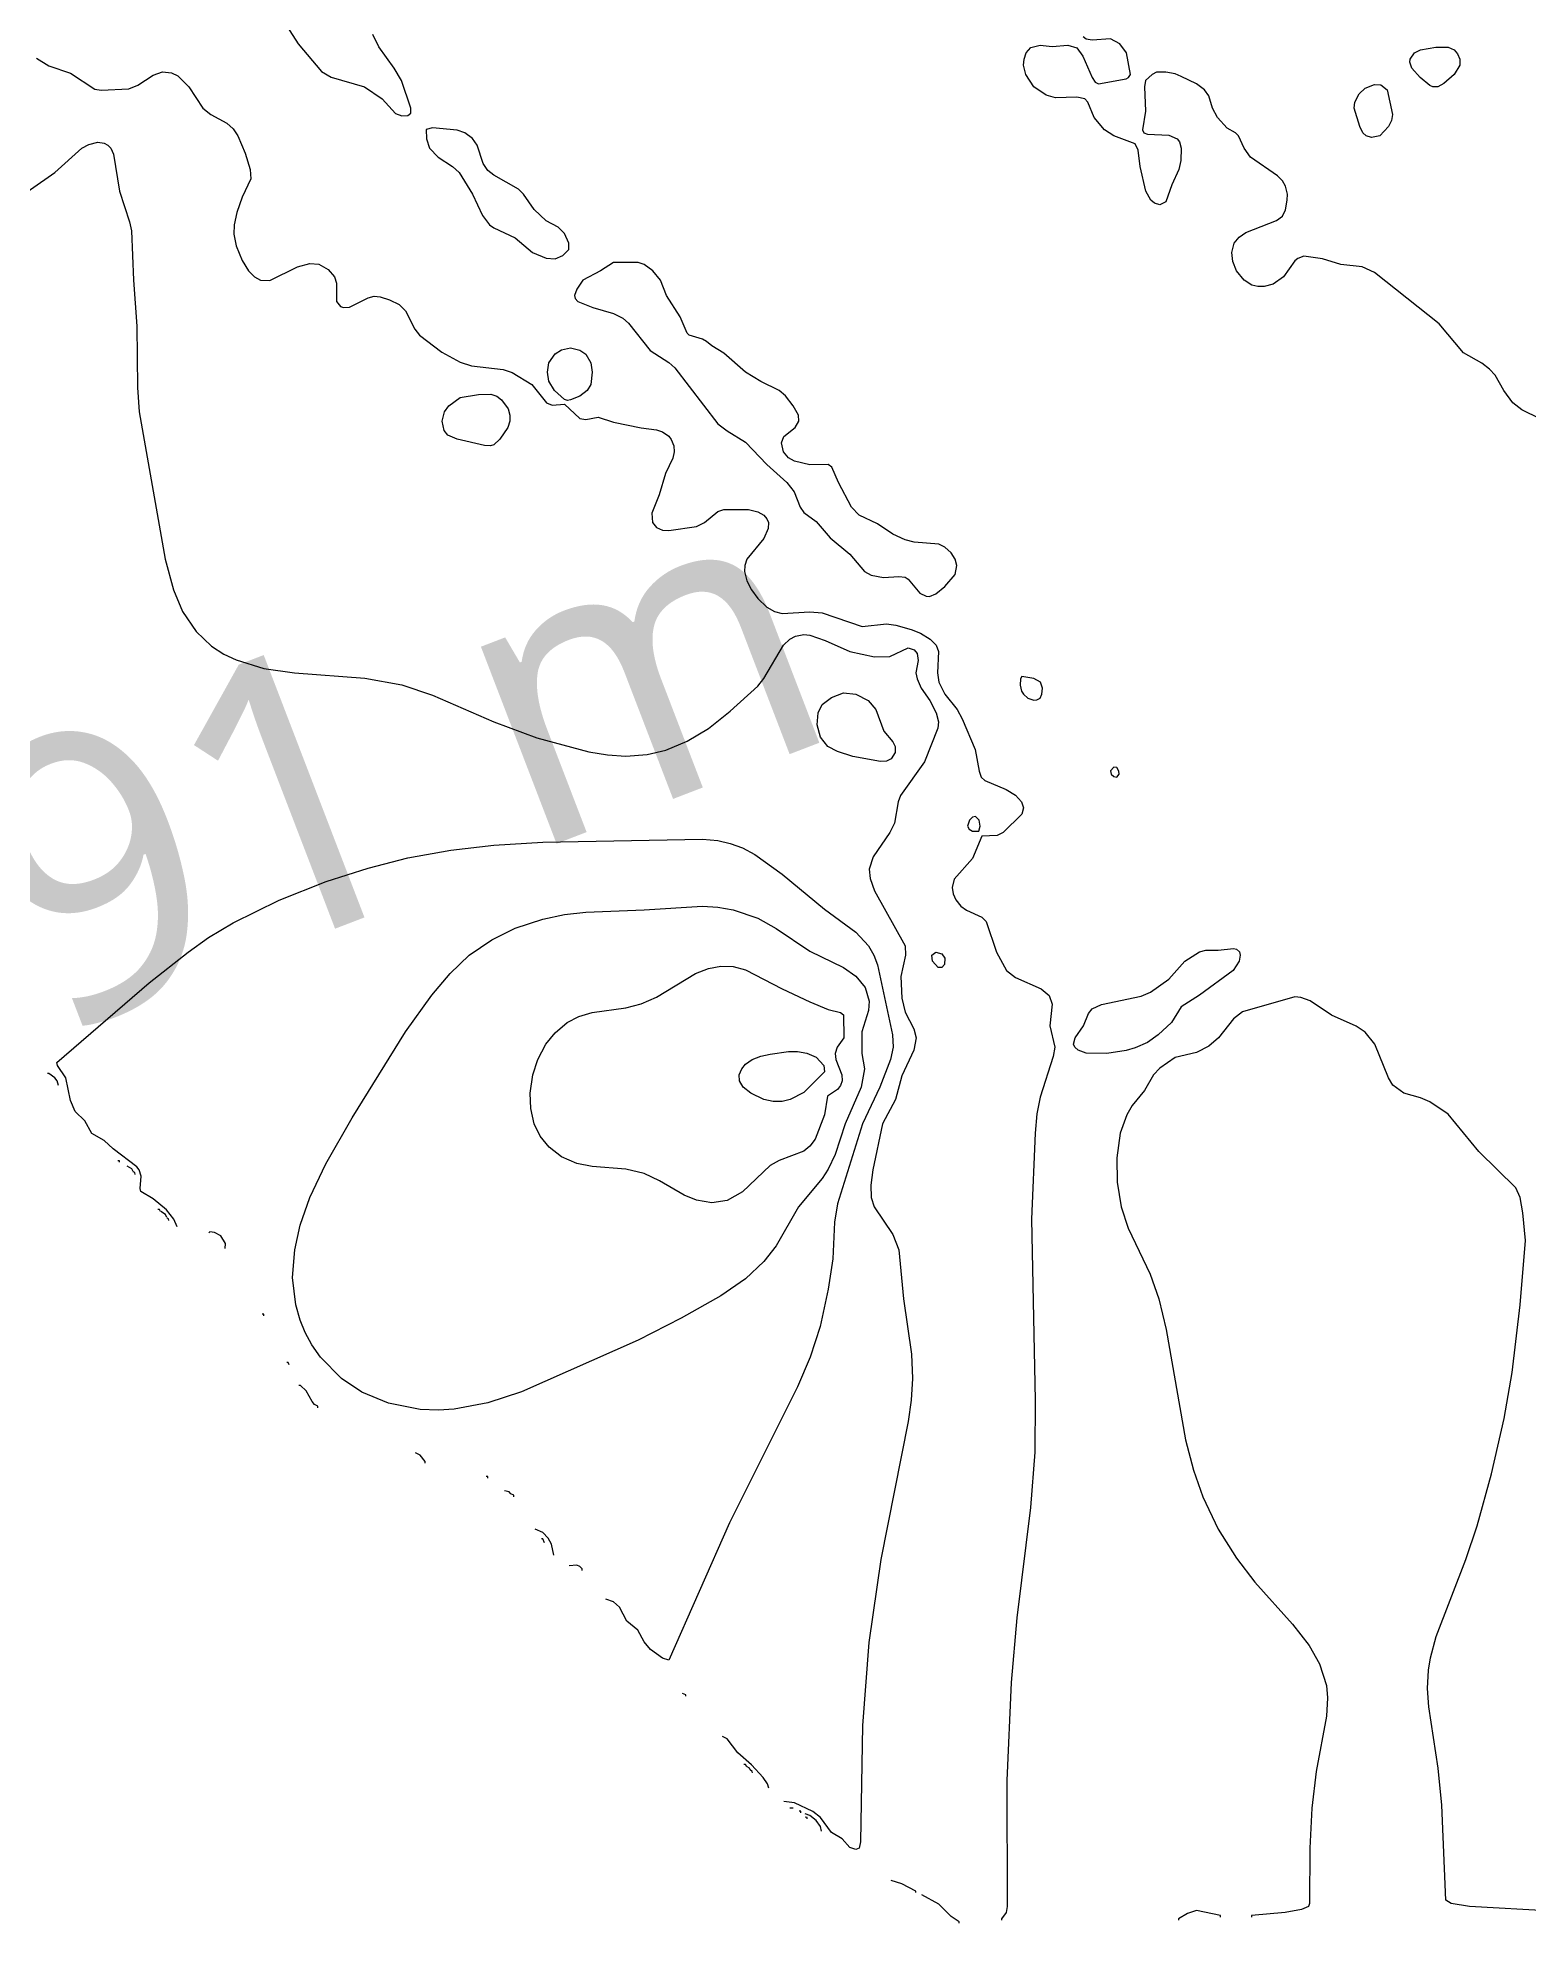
# Model space of a CAD drawing. Extents: x 474277 to 475042, y 254928 to 255625.
# Drawn here: x 474694.77 to 474732.02, y 254927.71 to 254974.83 of the extents above; entities that cross this region are included whole.
import ezdxf

# ---------------------------------------------------------------- set-up
doc = ezdxf.new("R2010")
doc.units = 0
doc.header["$MEASUREMENT"] = 0
doc.layers.add('BaseMapV2_DTM_export_MonNov09090547073261 — entities', color=1, linetype='CONTINUOUS')
doc.styles.get("Standard").update_dxf_attribs({"font": 'romans.shx'})

msp = doc.modelspace()

# ---------------------------------------------------------------- linework, layer by layer
at = {"layer": 'BaseMapV2_DTM_export_MonNov09090547073261 — entities', "color": 15, "linetype": 'Continuous', "true_color": 0xb7484b}
for points in [[(474700.792, 254975.445, 90.25), (474701.285, 254974.678, 90.25), (474701.862, 254973.988, 90.25), (474702.106, 254973.84, 90.25), (474702.938, 254973.604, 90.25), (474703.378, 254973.298, 90.25), (474703.717, 254972.936, 90.25), (474703.87, 254972.881, 90.25), (474704.023, 254972.889, 90.25)], [(474704.023, 254972.889, 90.25), (474704.1, 254972.943, 90.25), (474704.096, 254973.068, 90.25), (474703.864, 254973.758, 90.25), (474703.683, 254974.064, 90.25), (474703.3, 254974.601, 90.25), (474703.144, 254974.908, 90.25)], [(474732.317, 254965.302, 90.5), (474731.857, 254965.53, 90.5), (474731.634, 254965.707, 90.5), (474731.404, 254966.013, 90.5), (474731.191, 254966.397, 90.5), (474731.045, 254966.55, 90.5), (474730.86, 254966.699, 90.5), (474730.4, 254966.955, 90.5), (474729.787, 254967.682, 90.5), (474728.176, 254968.963, 90.5), (474727.87, 254969.102, 90.5), (474727.333, 254969.162, 90.5), (474726.873, 254969.308, 90.5), (474726.413, 254969.374, 90.5), (474726.259, 254969.316, 90.5), (474726.183, 254969.25, 90.5), (474725.905, 254968.85, 90.5), (474725.646, 254968.672, 90.5), (474725.416, 254968.611, 90.5), (474725.263, 254968.609, 90.5), (474725.109, 254968.646, 90.5), (474724.92, 254968.774, 90.5), (474724.731, 254969.004, 90.5), (474724.633, 254969.234, 90.5), (474724.61, 254969.464, 90.5), (474724.669, 254969.694, 90.5), (474724.791, 254969.847, 90.5), (474724.956, 254969.962, 90.5), (474725.723, 254970.264, 90.5), (474725.876, 254970.374, 90.5), (474725.953, 254970.532, 90.5), (474725.997, 254970.767, 90.5), (474725.998, 254970.921, 90.5), (474725.953, 254971.118, 90.5), (474725.876, 254971.254, 90.5), (474725.753, 254971.381, 90.5), (474725.078, 254971.841, 90.5), (474724.921, 254972.071, 90.5), (474724.778, 254972.378, 90.5), (474724.701, 254972.454, 90.5), (474724.496, 254972.571, 90.5), (474724.256, 254972.838, 90.5), (474724.124, 254973.068, 90.5), (474724.037, 254973.374, 90.5), (474723.928, 254973.528, 90.5), (474723.729, 254973.677, 90.5), (474723.346, 254973.863, 90.5), (474723.192, 254973.925, 90.5), (474722.962, 254973.969, 90.5), (474722.732, 254973.966, 90.5), (474722.619, 254973.911, 90.5), (474722.455, 254973.758, 90.5), (474722.426, 254973.604, 90.5), (474722.453, 254972.991, 90.5), (474722.379, 254972.531, 90.5), (474722.408, 254972.454, 90.5), (474722.502, 254972.415, 90.5), (474723.039, 254972.392, 90.5), (474723.242, 254972.301, 90.5), (474723.301, 254972.224, 90.5), (474723.344, 254972.071, 90.5), (474723.335, 254971.764, 90.5), (474723.289, 254971.534, 90.5), (474723.112, 254971.151, 90.5), (474722.962, 254970.727, 90.5), (474722.809, 254970.651, 90.5), (474722.677, 254970.691, 90.5), (474722.583, 254970.767, 90.5), (474722.459, 254970.997, 90.5), (474722.318, 254971.611, 90.5), (474722.272, 254972.02, 90.5), (474722.196, 254972.176, 90.5), (474721.659, 254972.375, 90.5), (474721.429, 254972.527, 90.5), (474721.172, 254972.838, 90.5), (474721.01, 254973.221, 90.5), (474720.94, 254973.298, 90.5), (474720.739, 254973.342, 90.5), (474720.202, 254973.323, 90.5), (474719.972, 254973.392, 90.5), (474719.661, 254973.604, 90.5), (474719.461, 254973.911, 90.5), (474719.408, 254974.141, 90.5), (474719.421, 254974.294, 90.5), (474719.474, 254974.448, 90.5), (474719.589, 254974.583, 90.5), (474719.819, 254974.642, 90.5), (474720.125, 254974.611, 90.5), (474720.509, 254974.641, 90.5), (474720.739, 254974.579, 90.5), (474720.884, 254974.371, 90.5), (474721.122, 254973.832, 90.5), (474721.199, 254973.721, 90.5), (474721.276, 254973.678, 90.5), (474721.966, 254973.805, 90.5), (474722.031, 254973.834, 90.5), (474722.077, 254973.911, 90.5), (474721.981, 254974.448, 90.5), (474721.814, 254974.678, 90.5), (474721.582, 254974.798, 90.5), (474721.122, 254974.769, 90.5), (474720.969, 254974.796, 90.5), (474720.892, 254974.853, 90.5)], [(474729.754, 254973.604, 90.75), (474729.633, 254973.602, 90.75), (474729.557, 254973.633, 90.75), (474729.318, 254973.834, 90.75), (474729.111, 254974.064, 90.75), (474729.057, 254974.218, 90.75), (474729.066, 254974.294, 90.75), (474729.175, 254974.448, 90.75), (474729.327, 254974.526, 90.75), (474729.71, 254974.595, 90.75), (474730.017, 254974.597, 90.75), (474730.163, 254974.525, 90.75), (474730.247, 254974.428, 90.75), (474730.306, 254974.294, 90.75), (474730.309, 254974.141, 90.75), (474730.165, 254973.911, 90.75), (474729.909, 254973.681, 90.75), (474729.754, 254973.604, 90.75)], [(474694.746, 254974.319, 90.5), (474695.052, 254974.13, 90.5), (474695.589, 254973.947, 90.5), (474696.202, 254973.54, 90.5), (474696.356, 254973.522, 90.5), (474697.046, 254973.55, 90.5), (474697.276, 254973.645, 90.5), (474697.659, 254973.892, 90.5), (474697.889, 254973.976, 90.5), (474698.119, 254973.953, 90.5), (474698.273, 254973.877, 90.5), (474698.546, 254973.604, 90.5), (474698.897, 254973.068, 90.5), (474699.095, 254972.914, 90.5), (474699.499, 254972.693, 90.5), (474699.653, 254972.554, 90.5), (474699.773, 254972.378, 90.5), (474699.96, 254971.947, 90.5), (474700.08, 254971.534, 90.5), (474700.095, 254971.304, 90.5), (474699.883, 254970.844, 90.5), (474699.752, 254970.461, 90.5), (474699.682, 254970.154, 90.5), (474699.672, 254969.924, 90.5), (474699.73, 254969.631, 90.5), (474699.883, 254969.262, 90.5), (474700.036, 254969.007, 90.5), (474700.19, 254968.852, 90.5), (474700.343, 254968.771, 90.5), (474700.573, 254968.766, 90.5), (474701.263, 254969.107, 90.5), (474701.57, 254969.189, 90.5), (474701.8, 254969.171, 90.5), (474702.03, 254969.035, 90.5), (474702.193, 254968.85, 90.5), (474702.237, 254968.697, 90.5), (474702.242, 254968.237, 90.5), (474702.337, 254968.115, 90.5), (474702.413, 254968.087, 90.5), (474702.567, 254968.1, 90.5), (474703.027, 254968.332, 90.5), (474703.18, 254968.37, 90.5), (474703.333, 254968.357, 90.5), (474703.563, 254968.281, 90.5), (474703.806, 254968.16, 90.5), (474703.967, 254968.007, 90.5), (474704.192, 254967.547, 90.5), (474704.309, 254967.394, 90.5), (474704.867, 254966.974, 90.5), (474705.327, 254966.721, 90.5), (474705.615, 254966.627, 90.5), (474706.4, 254966.535, 90.5), (474706.63, 254966.463, 90.5), (474707.12, 254966.167, 90.5), (474707.488, 254965.707, 90.5), (474707.627, 254965.648, 90.5), (474707.934, 254965.669, 90.5), (474708.317, 254965.313, 90.5), (474708.471, 254965.291, 90.5), (474708.777, 254965.346, 90.5), (474709.161, 254965.226, 90.5), (474709.851, 254965.081, 90.5), (474710.234, 254965.035, 90.5), (474710.388, 254964.984, 90.5), (474710.541, 254964.869, 90.5), (474710.6, 254964.787, 90.5), (474710.665, 254964.633, 90.5), (474710.68, 254964.48, 90.5), (474710.641, 254964.327, 90.5), (474710.459, 254963.943, 90.5), (474710.3, 254963.406, 90.5), (474710.114, 254962.946, 90.5), (474710.131, 254962.716, 90.5), (474710.234, 254962.59, 90.5), (474710.388, 254962.526, 90.5), (474710.541, 254962.519, 90.5), (474711.231, 254962.613, 90.5), (474711.434, 254962.716, 90.5), (474711.768, 254962.987, 90.5), (474711.921, 254963.039, 90.5), (474712.534, 254963.04, 90.5), (474712.764, 254962.986, 90.5), (474712.918, 254962.897, 90.5), (474712.995, 254962.808, 90.5), (474713.03, 254962.716, 90.5), (474713.027, 254962.563, 90.5), (474712.918, 254962.315, 90.5), (474712.493, 254961.796, 90.5), (474712.439, 254961.643, 90.5), (474712.437, 254961.49, 90.5), (474712.491, 254961.26, 90.5), (474712.611, 254961.03, 90.5), (474712.764, 254960.82, 90.5), (474712.995, 254960.603, 90.5), (474713.183, 254960.493, 90.5), (474713.378, 254960.445, 90.5), (474714.068, 254960.485, 90.5), (474714.375, 254960.456, 90.5), (474715.371, 254960.12, 90.5), (474715.985, 254960.18, 90.5), (474716.215, 254960.148, 90.5), (474716.598, 254960.046, 90.5), (474716.828, 254959.951, 90.5), (474717.07, 254959.803, 90.5), (474717.226, 254959.649, 90.5), (474717.279, 254959.496, 90.5), (474717.257, 254958.959, 90.5), (474717.288, 254958.729, 90.5), (474717.436, 254958.423, 90.5), (474717.744, 254958.039, 90.5), (474717.87, 254957.809, 90.5), (474718.2, 254957.042, 90.5), (474718.293, 254956.506, 90.5), (474718.346, 254956.352, 90.5), (474718.439, 254956.271, 90.5), (474718.975, 254956.043, 90.5), (474719.205, 254955.899, 90.5), (474719.355, 254955.739, 90.5), (474719.406, 254955.585, 90.5), (474719.359, 254955.425, 90.5), (474718.899, 254954.967, 90.5), (474718.745, 254954.898, 90.5), (474718.362, 254954.88, 90.5), (474718.132, 254954.323, 90.5), (474717.672, 254953.804, 90.5), (474717.619, 254953.592, 90.5), (474717.646, 254953.439, 90.5), (474717.718, 254953.285, 90.5), (474717.839, 254953.132, 90.5), (474717.978, 254953.032, 90.5), (474718.362, 254952.852, 90.5), (474718.476, 254952.748, 90.5), (474718.729, 254951.982, 90.5), (474718.976, 254951.522, 90.5), (474719.205, 254951.345, 90.5), (474719.843, 254951.062, 90.5), (474720.049, 254950.896, 90.5), (474720.121, 254950.678, 90.5), (474720.066, 254950.141, 90.5), (474720.187, 254949.605, 90.5), (474720.148, 254949.375, 90.5), (474719.819, 254948.36, 90.5), (474719.742, 254947.937, 90.5), (474719.698, 254947.458, 90.5), (474719.608, 254945.311, 90.5), (474719.698, 254940.787, 90.5), (474719.684, 254939.483, 90.5), (474719.58, 254938.103, 90.5), (474719.241, 254935.343, 90.5), (474719.095, 254933.733, 90.5), (474718.992, 254931.279, 90.5), (474718.999, 254928.135, 90.5), (474718.969, 254927.982, 90.5), (474718.855, 254927.829, 90.5), (474718.855, 254927.79, 90.5)], [(474728.309, 254972.378, 90.75), (474728.1, 254972.332, 90.75), (474727.97, 254972.378, 90.75), (474727.885, 254972.454, 90.75), (474727.806, 254972.608, 90.75), (474727.668, 254973.068, 90.75), (474727.681, 254973.221, 90.75), (474727.793, 254973.424, 90.75), (474727.946, 254973.566, 90.75), (474728.176, 254973.664, 90.75), (474728.33, 254973.654, 90.75), (474728.49, 254973.528, 90.75), (474728.623, 254972.914, 90.75), (474728.604, 254972.761, 90.75), (474728.529, 254972.608, 90.75), (474728.309, 254972.378, 90.75)], [(474693.983, 254970.614, 90.75), (474695.197, 254971.457, 90.75), (474695.877, 254972.071, 90.75), (474696.049, 254972.162, 90.75), (474696.279, 254972.218, 90.75), (474696.432, 254972.198, 90.75), (474696.527, 254972.148, 90.75), (474696.599, 254972.071, 90.75), (474696.669, 254971.918, 90.75), (474696.816, 254970.996, 90.75), (474697.069, 254970.231, 90.75), (474697.118, 254970.001, 90.75), (474697.165, 254968.774, 90.75), (474697.254, 254967.624, 90.75), (474697.265, 254966.09, 90.75), (474697.304, 254965.477, 90.75), (474697.959, 254961.796, 90.75), (474698.162, 254961.03, 90.75), (474698.393, 254960.493, 90.75), (474698.733, 254959.992, 90.75), (474699.116, 254959.627, 90.75), (474699.423, 254959.427, 90.75), (474699.73, 254959.28, 90.75), (474700.42, 254959.071, 90.75), (474701.186, 254958.959, 90.75), (474702.95, 254958.823, 90.75), (474703.87, 254958.657, 90.75), (474704.637, 254958.401, 90.75), (474706.17, 254957.732, 90.75), (474707.244, 254957.336, 90.75), (474708.547, 254956.985, 90.75), (474709.007, 254956.911, 90.75), (474709.467, 254956.881, 90.75), (474710.004, 254956.917, 90.75), (474710.464, 254957.026, 90.75), (474711.001, 254957.251, 90.75), (474711.538, 254957.571, 90.75), (474712.074, 254957.999, 90.75), (474712.764, 254958.625, 90.75), (474712.918, 254958.816, 90.75), (474713.41, 254959.649, 90.75), (474713.567, 254959.803, 90.75), (474713.71, 254959.879, 90.75), (474713.915, 254959.918, 90.75), (474714.068, 254959.902, 90.75), (474714.451, 254959.766, 90.75), (474715.065, 254959.493, 90.75), (474715.678, 254959.355, 90.75), (474716.062, 254959.364, 90.75), (474716.522, 254959.582, 90.75), (474716.675, 254959.537, 90.75), (474716.752, 254959.444, 90.75), (474716.772, 254959.266, 90.75), (474716.718, 254958.959, 90.75), (474716.744, 254958.806, 90.75), (474716.844, 254958.576, 90.75), (474717.063, 254958.269, 90.75), (474717.225, 254957.962, 90.75), (474717.281, 254957.732, 90.75), (474717.264, 254957.579, 90.75), (474716.927, 254956.736, 90.75), (474716.329, 254955.892, 90.75), (474716.272, 254955.739, 90.75), (474716.178, 254955.202, 90.75), (474716.062, 254954.973, 90.75), (474715.65, 254954.359, 90.75), (474715.552, 254954.052, 90.75), (474715.572, 254953.822, 90.75), (474715.682, 254953.515, 90.75), (474716.448, 254952.135, 90.75), (474716.46, 254951.905, 90.75), (474716.339, 254951.368, 90.75), (474716.363, 254950.832, 90.75), (474716.445, 254950.479, 90.75), (474716.667, 254950.065, 90.75), (474716.727, 254949.835, 90.75), (474716.666, 254949.528, 90.75), (474716.368, 254948.893, 90.75), (474716.204, 254948.301, 90.75), (474715.885, 254947.688, 90.75), (474715.64, 254946.538, 90.75), (474715.586, 254946.154, 90.75), (474715.599, 254945.848, 90.75), (474715.671, 254945.618, 90.75), (474716.14, 254944.928, 90.75), (474716.288, 254944.544, 90.75), (474716.404, 254943.317, 90.75), (474716.603, 254941.937, 90.75), (474716.629, 254941.324, 90.75), (474716.594, 254940.787, 90.75), (474716.52, 254940.25, 90.75), (474715.836, 254936.8, 90.75), (474715.539, 254934.73, 90.75), (474715.385, 254932.659, 90.75), (474715.329, 254929.746, 90.75), (474715.302, 254929.592, 90.75), (474715.218, 254929.56, 90.75), (474715.065, 254929.607, 90.75), (474714.871, 254929.822, 90.75), (474714.605, 254929.982, 90.75), (474714.331, 254930.359, 90.75), (474714.145, 254930.505, 90.75), (474713.685, 254930.72, 90.75), (474713.416, 254930.756, 90.75)], [(474707.704, 254969.305, 90.25), (474707.898, 254969.387, 90.25), (474708.04, 254969.541, 90.25), (474708.047, 254969.694, 90.25), (474707.934, 254969.94, 90.25), (474707.781, 254970.094, 90.25), (474707.474, 254970.257, 90.25), (474707.175, 254970.537, 90.25), (474706.912, 254970.921, 90.25), (474706.784, 254971.044, 90.25), (474706.17, 254971.394, 90.25), (474706.017, 254971.514, 90.25), (474705.901, 254971.687, 90.25), (474705.75, 254972.148, 90.25), (474705.634, 254972.31, 90.25), (474705.447, 254972.454, 90.25), (474705.25, 254972.517, 90.25), (474704.637, 254972.581, 90.25), (474704.483, 254972.535, 90.25), (474704.49, 254972.301, 90.25), (474704.565, 254972.071, 90.25), (474704.783, 254971.841, 90.25), (474705.135, 254971.611, 90.25), (474705.3, 254971.457, 90.25), (474705.635, 254970.921, 90.25), (474705.89, 254970.384, 90.25), (474706.065, 254970.154, 90.25), (474706.172, 254970.077, 90.25), (474706.707, 254969.825, 90.25), (474707.135, 254969.464, 90.25), (474707.474, 254969.319, 90.25), (474707.704, 254969.305, 90.25)], [(474717.058, 254960.869, 90.25), (474717.212, 254960.937, 90.25), (474717.442, 254961.116, 90.25), (474717.696, 254961.413, 90.25), (474717.743, 254961.643, 90.25), (474717.697, 254961.796, 90.25), (474717.595, 254961.961, 90.25), (474717.442, 254962.102, 90.25), (474717.288, 254962.173, 90.25), (474716.675, 254962.226, 90.25), (474716.445, 254962.286, 90.25), (474716.138, 254962.427, 90.25), (474715.755, 254962.685, 90.25), (474715.295, 254962.898, 90.25), (474715.105, 254963.1, 90.25), (474714.78, 254963.713, 90.25), (474714.613, 254964.097, 90.25), (474714.528, 254964.167, 90.25), (474714.068, 254964.154, 90.25), (474713.685, 254964.252, 90.25), (474713.531, 254964.335, 90.25), (474713.406, 254964.48, 90.25), (474713.361, 254964.71, 90.25), (474713.415, 254964.863, 90.25), (474713.701, 254965.093, 90.25), (474713.793, 254965.247, 90.25), (474713.783, 254965.4, 90.25), (474713.653, 254965.63, 90.25), (474713.455, 254965.878, 90.25), (474713.301, 254966.01, 90.25), (474712.841, 254966.24, 90.25), (474712.457, 254966.474, 90.25), (474711.921, 254966.944, 90.25), (474711.614, 254967.13, 90.25), (474711.488, 254967.24, 90.25), (474711.384, 254967.299, 90.25), (474711.049, 254967.394, 90.25), (474711.001, 254967.449, 90.25), (474710.828, 254967.854, 90.25), (474710.488, 254968.39, 90.25), (474710.333, 254968.774, 90.25), (474710.141, 254969.004, 90.25), (474709.927, 254969.164, 90.25), (474709.774, 254969.214, 90.25), (474709.161, 254969.215, 90.25), (474708.839, 254969.004, 90.25), (474708.394, 254968.773, 90.25), (474708.245, 254968.544, 90.25), (474708.184, 254968.39, 90.25), (474708.2, 254968.314, 90.25), (474708.271, 254968.237, 90.25), (474708.643, 254968.084, 90.25), (474709.161, 254967.94, 90.25), (474709.391, 254967.818, 90.25), (474709.533, 254967.7, 90.25), (474710.08, 254967.01, 90.25), (474710.541, 254966.714, 90.25), (474710.694, 254966.58, 90.25), (474711.768, 254965.185, 90.25), (474711.998, 254965.004, 90.25), (474712.458, 254964.722, 90.25), (474712.995, 254964.164, 90.25), (474713.489, 254963.713, 90.25), (474713.672, 254963.483, 90.25), (474713.828, 254963.1, 90.25), (474713.915, 254962.969, 90.25), (474714.221, 254962.741, 90.25), (474714.572, 254962.333, 90.25), (474715.065, 254961.922, 90.25), (474715.436, 254961.49, 90.25), (474715.601, 254961.401, 90.25), (474715.908, 254961.34, 90.25), (474716.292, 254961.368, 90.25), (474716.445, 254961.351, 90.25), (474716.522, 254961.3, 90.25), (474716.815, 254960.953, 90.25), (474716.972, 254960.876, 90.25), (474717.058, 254960.869, 90.25)], [(474708.087, 254965.783, 90.5), (474708.011, 254965.764, 90.5), (474707.934, 254965.786, 90.5), (474707.69, 254966.013, 90.5), (474707.546, 254966.243, 90.5), (474707.507, 254966.474, 90.5), (474707.547, 254966.704, 90.5), (474707.704, 254966.93, 90.5), (474707.857, 254967.033, 90.5), (474708.087, 254967.076, 90.5), (474708.317, 254967.025, 90.5), (474708.471, 254966.919, 90.5), (474708.596, 254966.704, 90.5), (474708.628, 254966.474, 90.5), (474708.593, 254966.167, 90.5), (474708.505, 254966.013, 90.5), (474708.317, 254965.869, 90.5), (474708.087, 254965.783, 90.5)], [(474706.083, 254964.633, 90.75), (474705.94, 254964.638, 90.75), (474705.25, 254964.801, 90.75), (474705.02, 254964.896, 90.75), (474704.93, 254965.017, 90.75), (474704.882, 254965.247, 90.75), (474704.934, 254965.477, 90.75), (474705.043, 254965.63, 90.75), (474705.327, 254965.835, 90.75), (474705.787, 254965.911, 90.75), (474706.094, 254965.919, 90.75), (474706.247, 254965.869, 90.75), (474706.365, 254965.783, 90.75), (474706.528, 254965.553, 90.75), (474706.573, 254965.4, 90.75), (474706.57, 254965.247, 90.75), (474706.519, 254965.093, 90.75), (474706.324, 254964.796, 90.75), (474706.17, 254964.659, 90.75), (474706.083, 254964.633, 90.75)], [(474719.819, 254958.326, 90.25), (474719.866, 254958.423, 90.25), (474719.883, 254958.576, 90.25), (474719.826, 254958.729, 90.25), (474719.665, 254958.817, 90.25), (474719.359, 254958.866, 90.25), (474719.327, 254958.806, 90.25), (474719.324, 254958.653, 90.25), (474719.355, 254958.499, 90.25), (474719.402, 254958.423, 90.25), (474719.512, 254958.329, 90.25), (474719.665, 254958.276, 90.25), (474719.742, 254958.281, 90.25), (474719.819, 254958.326, 90.25)], [(474716.1, 254956.812, 91), (474715.985, 254956.754, 91), (474715.832, 254956.746, 91), (474715.141, 254956.868, 91), (474714.758, 254956.99, 91), (474714.517, 254957.119, 91), (474714.334, 254957.349, 91), (474714.253, 254957.656, 91), (474714.27, 254957.962, 91), (474714.375, 254958.169, 91), (474714.605, 254958.346, 91), (474714.911, 254958.46, 91), (474715.218, 254958.427, 91), (474715.52, 254958.269, 91), (474715.719, 254958.039, 91), (474715.916, 254957.502, 91), (474716.138, 254957.237, 91), (474716.195, 254957.119, 91), (474716.196, 254956.966, 91), (474716.1, 254956.812, 91)], [(474721.736, 254956.348, 90.25), (474721.796, 254956.429, 90.25), (474721.789, 254956.506, 90.25), (474721.736, 254956.595, 90.25), (474721.659, 254956.603, 90.25), (474721.582, 254956.509, 90.25), (474721.599, 254956.429, 90.25), (474721.659, 254956.367, 90.25), (474721.736, 254956.348, 90.25)], [(474718.285, 254954.999, 90.5), (474718.318, 254955.125, 90.5), (474718.3, 254955.279, 90.5), (474718.208, 254955.372, 90.5), (474718.132, 254955.353, 90.5), (474718.053, 254955.279, 90.5), (474718.002, 254955.125, 90.5), (474718.045, 254955.049, 90.5), (474718.132, 254955.005, 90.5), (474718.285, 254954.999, 90.5)], [(474698.26, 254945.119, 91), (474698.175, 254945.311, 91), (474697.992, 254945.541, 91), (474697.659, 254945.82, 91), (474697.347, 254946.001, 91), (474697.331, 254946.078, 91), (474697.359, 254946.384, 91), (474697.309, 254946.538, 91), (474697.252, 254946.614, 91), (474696.662, 254947.063, 91), (474696.432, 254947.276, 91), (474696.126, 254947.445, 91), (474695.949, 254947.765, 91), (474695.709, 254947.995, 91), (474695.589, 254948.274, 91), (474695.477, 254948.838, 91), (474695.27, 254949.145, 91), (474695.247, 254949.221, 91), (474697.555, 254951.215, 91), (474698.53, 254951.982, 91), (474699.039, 254952.343, 91), (474699.653, 254952.716, 91), (474700.803, 254953.281, 91), (474701.984, 254953.745, 91), (474703.027, 254954.082, 91), (474704.023, 254954.34, 91), (474705.097, 254954.532, 91), (474706.17, 254954.65, 91), (474707.397, 254954.725, 91), (474711.384, 254954.807, 91), (474711.768, 254954.767, 91), (474712.074, 254954.698, 91), (474712.381, 254954.586, 91), (474712.688, 254954.422, 91), (474713.378, 254953.925, 91), (474714.429, 254953.055, 91), (474715.218, 254952.475, 91), (474715.529, 254952.135, 91), (474715.661, 254951.905, 91), (474715.755, 254951.662, 91), (474716.13, 254949.911, 91), (474716.151, 254949.605, 91), (474716.079, 254949.298, 91), (474715.818, 254948.608, 91), (474715.385, 254947.688, 91), (474714.757, 254945.694, 91), (474714.682, 254945.234, 91), (474714.641, 254944.314, 91), (474714.528, 254943.555, 91), (474714.322, 254942.627, 91), (474714.075, 254941.86, 91), (474713.761, 254941.119, 91), (474712.059, 254937.72, 91), (474710.541, 254934.29, 91), (474710.388, 254934.34, 91), (474710.081, 254934.559, 91), (474709.927, 254934.746, 91), (474709.766, 254935.036, 91), (474709.493, 254935.266, 91), (474709.314, 254935.616, 91), (474709.161, 254935.743, 91), (474708.969, 254935.811, 91)], [(474705.176, 254940.557, 91.25), (474704.79, 254940.535, 91.25), (474704.33, 254940.553, 91.25), (474703.539, 254940.71, 91.25), (474702.873, 254940.982, 91.25), (474702.362, 254941.324, 91.25), (474701.84, 254941.86, 91.25), (474701.623, 254942.167, 91.25), (474701.459, 254942.474, 91.25), (474701.333, 254942.781, 91.25), (474701.223, 254943.164, 91.25), (474701.142, 254943.854, 91.25), (474701.194, 254944.544, 91.25), (474701.33, 254945.158, 91.25), (474701.57, 254945.848, 91.25), (474701.972, 254946.691, 91.25), (474702.627, 254947.841, 91.25), (474703.966, 254949.988, 91.25), (474704.62, 254950.908, 91.25), (474705.075, 254951.445, 91.25), (474705.557, 254951.901, 91.25), (474706.118, 254952.288, 91.25), (474706.707, 254952.576, 91.25), (474707.397, 254952.808, 91.25), (474707.934, 254952.921, 91.25), (474708.471, 254952.983, 91.25), (474709.927, 254953.035, 91.25), (474711.384, 254953.126, 91.25), (474711.768, 254953.105, 91.25), (474712.151, 254953.04, 91.25), (474712.764, 254952.827, 91.25), (474713.225, 254952.573, 91.25), (474714.068, 254952.001, 91.25), (474714.911, 254951.597, 91.25), (474715.218, 254951.38, 91.25), (474715.448, 254951.096, 91.25), (474715.552, 254950.755, 91.25), (474715.531, 254950.525, 91.25), (474715.367, 254949.988, 91.25), (474715.365, 254949.451, 91.25), (474715.435, 254949.068, 91.25), (474715.346, 254948.608, 91.25), (474714.946, 254947.688, 91.25), (474714.696, 254946.921, 91.25), (474714.528, 254946.559, 91.25), (474714.375, 254946.327, 91.25), (474713.783, 254945.618, 91.25), (474713.225, 254944.64, 91.25), (474712.918, 254944.246, 91.25), (474712.458, 254943.819, 91.25), (474711.844, 254943.395, 91.25), (474710.848, 254942.831, 91.25), (474709.774, 254942.282, 91.25), (474706.86, 254940.993, 91.25), (474706.017, 254940.716, 91.25), (474705.176, 254940.557, 91.25)], [(474717.367, 254951.598, 90.75), (474717.276, 254951.598, 90.75), (474717.128, 254951.752, 90.75), (474717.117, 254951.905, 90.75), (474717.212, 254951.977, 90.75), (474717.365, 254951.934, 90.75), (474717.439, 254951.828, 90.75), (474717.431, 254951.675, 90.75), (474717.367, 254951.598, 90.75)], [(474721.491, 254949.451, 90.5), (474720.969, 254949.454, 90.5), (474720.77, 254949.528, 90.5), (474720.687, 254949.605, 90.5), (474720.658, 254949.681, 90.5), (474720.693, 254949.835, 90.5), (474720.904, 254950.141, 90.5), (474721.032, 254950.448, 90.5), (474721.122, 254950.562, 90.5), (474721.352, 254950.668, 90.5), (474722.349, 254950.884, 90.5), (474722.579, 254950.979, 90.5), (474723.039, 254951.303, 90.5), (474723.44, 254951.752, 90.5), (474723.806, 254951.988, 90.5), (474723.959, 254952.033, 90.5), (474724.266, 254952.027, 90.5), (474724.649, 254952.074, 90.5), (474724.726, 254952.057, 90.5), (474724.803, 254951.985, 90.5), (474724.822, 254951.905, 90.5), (474724.796, 254951.752, 90.5), (474724.646, 254951.522, 90.5), (474723.806, 254950.907, 90.5), (474723.346, 254950.613, 90.5), (474723.099, 254950.218, 90.5), (474722.769, 254949.911, 90.5), (474722.502, 254949.723, 90.5), (474722.196, 254949.587, 90.5), (474721.966, 254949.519, 90.5), (474721.491, 254949.451, 90.5)], [(474712, 254945.771, 91.5), (474711.614, 254945.712, 91.5), (474711.231, 254945.78, 91.5), (474710.924, 254945.909, 91.5), (474710.311, 254946.269, 91.5), (474709.927, 254946.447, 91.5), (474709.467, 254946.56, 91.5), (474708.624, 254946.623, 91.5), (474708.241, 254946.695, 91.5), (474707.857, 254946.862, 91.5), (474707.55, 254947.103, 91.5), (474707.326, 254947.381, 91.5), (474707.181, 254947.688, 91.5), (474707.092, 254948.071, 91.5), (474707.077, 254948.455, 91.5), (474707.142, 254948.915, 91.5), (474707.267, 254949.298, 91.5), (474707.469, 254949.681, 91.5), (474707.704, 254949.967, 91.5), (474708.003, 254950.218, 91.5), (474708.295, 254950.372, 91.5), (474708.624, 254950.469, 91.5), (474709.467, 254950.588, 91.5), (474709.851, 254950.685, 91.5), (474710.234, 254950.856, 91.5), (474711.205, 254951.445, 91.5), (474711.538, 254951.569, 91.5), (474711.844, 254951.627, 91.5), (474712.151, 254951.619, 91.5), (474712.458, 254951.541, 91.5), (474713.376, 254951.062, 91.5), (474714.068, 254950.739, 91.5), (474714.528, 254950.548, 91.5), (474714.835, 254950.468, 91.5), (474714.911, 254950.415, 91.5), (474714.916, 254949.835, 91.5), (474714.749, 254949.605, 91.5), (474714.697, 254949.451, 91.5), (474714.717, 254949.298, 91.5), (474714.863, 254948.915, 91.5), (474714.872, 254948.761, 91.5), (474714.835, 254948.647, 91.5), (474714.758, 254948.549, 91.5), (474714.507, 254948.378, 91.5), (474714.436, 254947.918, 91.5), (474714.198, 254947.304, 91.5), (474714.068, 254947.129, 91.5), (474713.915, 254947.004, 91.5), (474713.301, 254946.776, 91.5), (474713.071, 254946.645, 91.5), (474712.381, 254945.991, 91.5), (474712, 254945.771, 91.5)], [(474732.624, 254928.016, 90.25), (474730.547, 254928.135, 90.25), (474730.09, 254928.212, 90.25), (474729.955, 254928.289, 90.25), (474729.86, 254930.666, 90.25), (474729.766, 254931.586, 90.25), (474729.529, 254933.119, 90.25), (474729.499, 254933.579, 90.25), (474729.526, 254934.039, 90.25), (474729.572, 254934.346, 90.25), (474729.718, 254934.883, 90.25), (474730.46, 254936.8, 90.25), (474730.743, 254937.643, 90.25), (474731.097, 254938.947, 90.25), (474731.414, 254940.327, 90.25), (474731.612, 254941.477, 90.25), (474731.812, 254943.164, 90.25), (474731.947, 254944.774, 90.25), (474731.884, 254945.464, 90.25), (474731.813, 254945.848, 90.25), (474731.704, 254946.091, 90.25), (474730.778, 254946.998, 90.25), (474730.017, 254947.929, 90.25), (474729.557, 254948.242, 90.25), (474729.327, 254948.339, 90.25), (474728.905, 254948.455, 90.25), (474728.636, 254948.66, 90.25), (474728.529, 254948.838, 90.25), (474728.186, 254949.681, 90.25), (474727.946, 254949.981, 90.25), (474727.716, 254950.133, 90.25), (474727.103, 254950.403, 90.25), (474726.566, 254950.761, 90.25), (474726.336, 254950.844, 90.25), (474726.183, 254950.864, 90.25), (474724.879, 254950.489, 90.25), (474724.649, 254950.316, 90.25), (474724.277, 254949.835, 90.25), (474724.036, 254949.63, 90.25), (474723.729, 254949.47, 90.25), (474723.192, 254949.347, 90.25), (474722.809, 254949.077, 90.25), (474722.656, 254948.915, 90.25), (474722.426, 254948.523, 90.25), (474722.123, 254948.148, 90.25), (474721.985, 254947.918, 90.25), (474721.82, 254947.458, 90.25), (474721.739, 254946.844, 90.25), (474721.743, 254946.231, 90.25), (474721.841, 254945.618, 90.25), (474722.021, 254945.081, 90.25), (474722.573, 254943.931, 90.25), (474722.79, 254943.317, 90.25), (474722.969, 254942.551, 90.25), (474723.456, 254939.79, 90.25), (474723.652, 254939.033, 90.25), (474723.883, 254938.371, 90.25), (474724.266, 254937.56, 90.25), (474724.726, 254936.835, 90.25), (474725.186, 254936.238, 90.25), (474726.125, 254935.19, 90.25), (474726.545, 254934.653, 90.25), (474726.805, 254934.193, 90.25), (474726.972, 254933.656, 90.25), (474727.001, 254933.349, 90.25), (474726.974, 254932.889, 90.25), (474726.716, 254931.509, 90.25), (474726.607, 254930.589, 90.25), (474726.558, 254929.592, 90.25), (474726.554, 254928.212, 90.25), (474726.525, 254928.135, 90.25), (474726.355, 254928.059, 90.25), (474725.944, 254927.982, 90.25), (474725.105, 254927.905, 90.25), (474725.105, 254927.867, 90.25)], [(474713.573, 254948.301, 91.75), (474713.378, 254948.249, 91.75), (474713.148, 254948.244, 91.75), (474712.918, 254948.302, 91.75), (474712.588, 254948.455, 91.75), (474712.396, 254948.608, 91.75), (474712.309, 254948.761, 91.75), (474712.301, 254948.915, 91.75), (474712.363, 254949.068, 91.75), (474712.458, 254949.178, 91.75), (474712.626, 254949.298, 91.75), (474712.841, 254949.384, 91.75), (474713.071, 254949.432, 91.75), (474713.531, 254949.497, 91.75), (474713.761, 254949.5, 91.75), (474713.991, 254949.459, 91.75), (474714.221, 254949.354, 91.75), (474714.412, 254949.145, 91.75), (474714.432, 254948.991, 91.75), (474713.915, 254948.474, 91.75), (474713.573, 254948.301, 91.75)], [(474695.293, 254948.646, 90.75), (474695.26, 254948.761, 90.75), (474695.201, 254948.838, 90.75), (474695.052, 254948.949, 90.75), (474695.014, 254948.949, 90.75)], [(474696.816, 254946.729, 90.75), (474696.816, 254946.768, 90.75), (474696.777, 254946.768, 90.75)], [(474697.158, 254946.499, 90.75), (474697.123, 254946.569, 90.75), (474697.008, 254946.629, 90.75)], [(474697.205, 254946.423, 90.75), (474697.199, 254946.471, 90.75), (474697.161, 254946.489, 90.75)], [(474697.84, 254945.503, 90.75), (474697.813, 254945.55, 90.75), (474697.774, 254945.551, 90.75)], [(474698, 254945.349, 90.75), (474697.966, 254945.421, 90.75), (474697.851, 254945.499, 90.75)], [(474698.048, 254945.273, 90.75), (474698.043, 254945.318, 90.75), (474698.004, 254945.332, 90.75)], [(474699.461, 254944.577, 91), (474699.464, 254944.697, 91), (474699.346, 254944.892, 91), (474699.193, 254944.978, 91), (474699.078, 254944.991, 91), (474699.049, 254944.966, 91)], [(474700.421, 254942.896, 91), (474700.42, 254942.936, 91), (474700.381, 254942.936, 91)], [(474701.055, 254941.669, 91), (474701.033, 254941.728, 91), (474700.995, 254941.728, 91)], [(474701.769, 254940.595, 91), (474701.769, 254940.634, 91), (474701.685, 254940.68, 91), (474701.635, 254940.749, 91), (474701.483, 254941.017, 91), (474701.34, 254941.153, 91), (474701.301, 254941.153, 91)], [(474704.458, 254939.215, 91), (474704.458, 254939.253, 91), (474704.33, 254939.407, 91), (474704.215, 254939.471, 91)], [(474706.023, 254938.832, 91), (474706.017, 254938.877, 91), (474705.979, 254938.878, 91)], [(474706.592, 254938.448, 91), (474706.554, 254938.493, 91), (474706.439, 254938.518, 91)], [(474706.667, 254938.372, 91), (474706.667, 254938.41, 91), (474706.592, 254938.448, 91)], [(474707.67, 254936.915, 91), (474707.607, 254937.183, 91), (474707.531, 254937.337, 91), (474707.397, 254937.476, 91), (474707.205, 254937.564, 91)], [(474707.439, 254937.222, 90.75), (474707.397, 254937.318, 90.75), (474707.359, 254937.318, 90.75)], [(474708.381, 254936.531, 91), (474708.381, 254936.57, 91), (474708.317, 254936.628, 91), (474708.241, 254936.659, 91), (474708.049, 254936.647, 91)], [(474710.966, 254933.388, 90.75), (474710.966, 254933.426, 90.75), (474710.886, 254933.454, 90.75)], [(474713.041, 254931.087, 90.75), (474713.01, 254931.202, 90.75), (474712.899, 254931.356, 90.75), (474712.611, 254931.673, 90.75), (474712.264, 254931.969, 90.75), (474711.998, 254932.322, 90.75), (474711.883, 254932.38, 90.75)], [(474712.495, 254931.624, 90.5), (474712.458, 254931.681, 90.5), (474712.419, 254931.683, 90.5)], [(474712.571, 254931.548, 90.5), (474712.562, 254931.586, 90.5), (474712.496, 254931.624, 90.5)], [(474712.631, 254931.471, 90.5), (474712.628, 254931.509, 90.5), (474712.573, 254931.544, 90.5)], [(474713.646, 254930.59, 90.5), (474713.57, 254930.59, 90.5)], [(474713.842, 254930.474, 90.5), (474713.842, 254930.512, 90.5), (474713.8, 254930.514, 90.5)], [(474714.358, 254930.014, 90.5), (474714.33, 254930.129, 90.5), (474714.225, 254930.282, 90.5), (474714.068, 254930.411, 90.5), (474713.953, 254930.449, 90.5)], [(474714.002, 254930.321, 90.25), (474714.002, 254930.359, 90.25), (474713.953, 254930.365, 90.25)], [(474716.711, 254928.48, 90.5), (474716.711, 254928.519, 90.5), (474716.368, 254928.699, 90.5), (474716.1, 254928.783, 90.5)], [(474717.794, 254927.714, 90.5), (474717.794, 254927.752, 90.5), (474717.595, 254927.88, 90.5), (474717.288, 254928.19, 90.5), (474716.867, 254928.428, 90.5)], [(474724.329, 254927.867, 90.25), (474724.329, 254927.905, 90.25), (474723.729, 254928.031, 90.25), (474723.499, 254927.961, 90.25), (474723.278, 254927.829, 90.25), (474723.278, 254927.79, 90.25)]]:
    msp.add_polyline3d(points, dxfattribs=at)

# ---------------------------------------------------------------- texts
at = {"layer": 'BaseMapV2_DTM_export_MonNov09090547073261 — entities', "color": 250, "true_color": 0x323232, "insert": (474695.057, 254949.716), "char_height": 0.2, "width": 17.61571, "attachment_point": 7, "rotation": 21.0067}
msp.add_mtext('\\fOpen Sans|i0|b0;\\H7.02279;91\\~m', dxfattribs=at)

doc.saveas('drawing.dxf')
